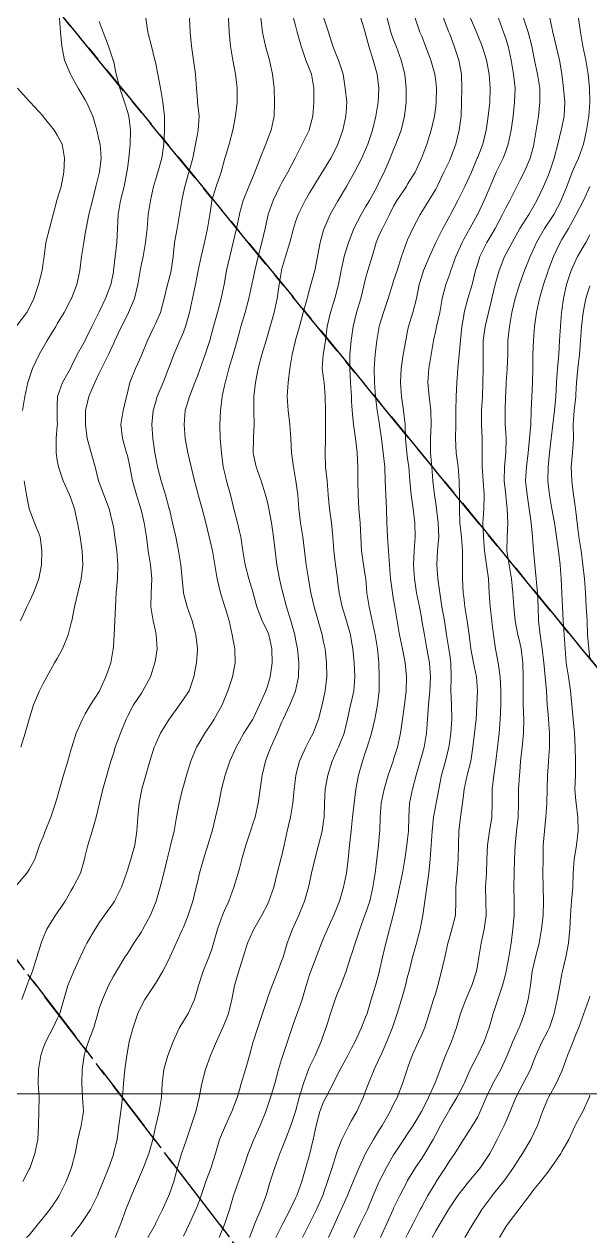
# Model space of a CAD drawing. Header units: centimetres. Extents: x 0 to 642158, y -847 to 649707.
# Drawn here: x 617210.57 to 617230.75, y 620282.32 to 620325.53 of the extents above; entities that cross this region are included whole.
import ezdxf

# ---------------------------------------------------------------- set-up
doc = ezdxf.new("R2010")
doc.units = ezdxf.units.CM
doc.header["$MEASUREMENT"] = 0
doc.linetypes.add('CENTERX2', pattern=[4, 2.5, -0.5, 0.5, -0.5])
doc.layers.add('MEV_grille', color=254, linetype='Continuous', lineweight=9)
doc.layers.add('WAL_topographie 0.5', color=253, linetype='Continuous', lineweight=20)
doc.layers.add('SPW_parcellaire cadastral', color=7, linetype='CENTERX2', lineweight=25, true_color=0xff0542)

# ---------------------------------------------------------------- blocks, each defined once
blk = doc.blocks.new('*U114')
at = {"layer": 'MEV_grille', "transparency": 33554687}
blk.add_lwpolyline([(-1338.461, 0), (1338.461, 0)], dxfattribs=at)
blk = doc.blocks.new('*U115')
at = {"layer": 'MEV_grille', "color": 0, "linetype": 'ByBlock', "lineweight": -2, "transparency": 16777216}
blk.add_blockref('*U114', (0, -2100), dxfattribs=at)

msp = doc.modelspace()

# ---------------------------------------------------------------- linework, layer by layer
at = {"layer": 'SPW_parcellaire cadastral'}
for points in [[(617146.257, 620375.609), (617171.917, 620342.183), (617234.747, 620260.301), (617106.707, 620158.882), (617115.103, 620149.589), (617064.759, 620106.478), (617053.863, 620117.239), (616968.009, 620182.814), (616937.386, 620218.037), (616956.282, 620268.99), (616938.408, 620293.768), (616934.252, 620317.224), (616964.517, 620340.941), (617015.701, 620270.757), (617035.118, 620286.317), (617053.068, 620300.715), (617070.714, 620314.879), (617111.129, 620347.351), (617146.257, 620375.609)], [(617203.974, 620367.182), (617271.662, 620287.186), (617257.267, 620270.606), (617188.127, 620354.816), (617203.974, 620367.182)], [(617171.917, 620342.183), (617188.127, 620354.816), (617257.267, 620270.606), (617248.531, 620260.549), (617234.747, 620260.301), (617171.917, 620342.183)]]:
    msp.add_lwpolyline(points, dxfattribs=at)
at = {"layer": 'WAL_topographie 0.5'}
for points in [[(617214.915, 620325.75), (617214.977, 620325.25), (617215.114, 620324.75), (617215.235, 620324.25), (617215.25, 620324.18), (617215.333, 620323.75), (617215.433, 620323.25), (617215.518, 620322.75), (617215.571, 620322.25), (617215.575, 620321.75), (617215.551, 620321.25), (617215.48, 620320.75), (617215.335, 620320.25), (617215.25, 620319.982), (617215.185, 620319.75), (617215.071, 620319.25), (617214.994, 620318.75), (617214.954, 620318.25), (617214.902, 620317.75), (617214.81, 620317.25), (617214.75, 620316.985), (617214.704, 620316.75), (617214.626, 620316.25), (617214.51, 620315.75), (617214.296, 620315.25), (617214.25, 620315.162), (617214.043, 620314.75), (617213.804, 620314.25), (617213.75, 620314.136), (617213.577, 620313.75), (617213.328, 620313.25), (617213.25, 620313.087), (617213.094, 620312.75), (617212.877, 620312.25), (617212.757, 620311.75), (617212.756, 620311.25), (617212.822, 620310.75), (617212.956, 620310.25), (617213.099, 620309.75), (617213.226, 620309.25), (617213.25, 620309.183), (617213.412, 620308.75), (617213.605, 620308.25), (617213.726, 620307.75), (617213.75, 620307.613), (617213.807, 620307.25), (617213.871, 620306.75), (617213.911, 620306.25), (617213.893, 620305.75), (617213.85, 620305.25), (617213.827, 620304.75), (617213.801, 620304.25), (617213.775, 620303.75), (617213.75, 620303.333), (617213.744, 620303.25), (617213.657, 620302.75), (617213.481, 620302.25), (617213.261, 620301.75), (617213.25, 620301.728), (617212.94, 620301.25), (617212.75, 620300.938), (617212.647, 620300.75), (617212.423, 620300.25), (617212.273, 620299.75), (617212.25, 620299.669), (617212.127, 620299.25), (617211.97, 620298.75), (617211.832, 620298.25), (617211.75, 620297.95), (617211.689, 620297.75), (617211.519, 620297.25), (617211.324, 620296.75), (617211.25, 620296.544), (617211.114, 620296.25), (617210.949, 620295.75), (617210.75, 620295.387), (617210.66, 620295.25), (617210.25, 620294.759)], [(617216.471, 620325.75), (617216.492, 620325.25), (617216.533, 620324.75), (617216.612, 620324.25), (617216.678, 620323.75), (617216.711, 620323.25), (617216.75, 620322.808), (617216.756, 620322.75), (617216.809, 620322.25), (617216.777, 620321.75), (617216.75, 620321.613), (617216.685, 620321.25), (617216.583, 620320.75), (617216.442, 620320.25), (617216.296, 620319.75), (617216.25, 620319.526), (617216.19, 620319.25), (617216.113, 620318.75), (617216.023, 620318.25), (617215.937, 620317.75), (617215.889, 620317.25), (617215.815, 620316.75), (617215.75, 620316.495), (617215.678, 620316.25), (617215.563, 620315.75), (617215.429, 620315.25), (617215.25, 620314.848), (617215.203, 620314.75), (617214.97, 620314.25), (617214.766, 620313.75), (617214.75, 620313.712), (617214.537, 620313.25), (617214.335, 620312.75), (617214.25, 620312.385), (617214.214, 620312.25), (617214.095, 620311.75), (617214.019, 620311.25), (617214.078, 620310.75), (617214.224, 620310.25), (617214.25, 620310.145), (617214.337, 620309.75), (617214.436, 620309.25), (617214.582, 620308.75), (617214.728, 620308.25), (617214.75, 620308.163), (617214.849, 620307.75), (617214.935, 620307.25), (617214.995, 620306.75), (617215.075, 620306.25), (617215.127, 620305.75), (617215.102, 620305.25), (617215.092, 620304.75), (617215.173, 620304.25), (617215.25, 620303.895), (617215.279, 620303.75), (617215.312, 620303.25), (617215.25, 620302.86), (617215.233, 620302.75), (617215.07, 620302.25), (617214.807, 620301.75), (617214.75, 620301.668), (617214.474, 620301.25), (617214.25, 620300.836), (617214.208, 620300.75), (617214.009, 620300.25), (617213.82, 620299.75), (617213.75, 620299.514), (617213.661, 620299.25), (617213.514, 620298.75), (617213.378, 620298.25), (617213.261, 620297.75), (617213.25, 620297.695), (617213.141, 620297.25), (617212.995, 620296.75), (617212.84, 620296.25), (617212.75, 620295.873), (617212.723, 620295.75), (617212.573, 620295.25), (617212.313, 620294.75), (617212.25, 620294.638), (617212.034, 620294.25), (617211.75, 620293.837), (617211.687, 620293.75), (617211.377, 620293.25), (617211.25, 620292.948), (617211.176, 620292.75), (617211.021, 620292.25), (617210.861, 620291.75), (617210.75, 620291.46), (617210.67, 620291.25), (617210.49, 620290.75)], [(617211.831, 620325.75), (617211.863, 620325.25), (617211.907, 620324.75), (617212.005, 620324.25), (617212.223, 620323.75), (617212.25, 620323.708), (617212.497, 620323.25), (617212.75, 620322.838), (617212.798, 620322.75), (617213.017, 620322.25), (617213.162, 620321.75), (617213.25, 620321.378), (617213.275, 620321.25), (617213.319, 620320.75), (617213.257, 620320.25), (617213.25, 620320.219), (617213.13, 620319.75), (617213.008, 620319.25), (617212.881, 620318.75), (617212.778, 620318.25), (617212.75, 620318.064), (617212.698, 620317.75), (617212.614, 620317.25), (617212.55, 620316.75), (617212.449, 620316.25), (617212.256, 620315.75), (617212.25, 620315.737), (617211.996, 620315.25), (617211.75, 620314.843), (617211.696, 620314.75), (617211.393, 620314.25), (617211.25, 620313.997), (617211.101, 620313.75), (617210.872, 620313.25), (617210.75, 620312.891), (617210.704, 620312.75), (617210.59, 620312.25), (617210.51, 620311.75)], [(617217.864, 620325.75), (617217.885, 620325.25), (617217.93, 620324.75), (617218.016, 620324.25), (617218.111, 620323.75), (617218.167, 620323.25), (617218.166, 620322.75), (617218.11, 620322.25), (617218.016, 620321.75), (617217.882, 620321.25), (617217.75, 620320.812), (617217.733, 620320.75), (617217.592, 620320.25), (617217.418, 620319.75), (617217.269, 620319.25), (617217.25, 620319.14), (617217.187, 620318.75), (617217.109, 620318.25), (617216.997, 620317.75), (617216.879, 620317.25), (617216.775, 620316.75), (617216.75, 620316.627), (617216.677, 620316.25), (617216.576, 620315.75), (617216.467, 620315.25), (617216.322, 620314.75), (617216.25, 620314.553), (617216.12, 620314.25), (617215.905, 620313.75), (617215.75, 620313.341), (617215.717, 620313.25), (617215.523, 620312.75), (617215.316, 620312.25), (617215.25, 620312.031), (617215.173, 620311.75), (617215.123, 620311.25), (617215.154, 620310.75), (617215.225, 620310.25), (617215.25, 620310.125), (617215.328, 620309.75), (617215.46, 620309.25), (617215.606, 620308.75), (617215.746, 620308.25), (617215.75, 620308.232), (617215.866, 620307.75), (617215.98, 620307.25), (617216.079, 620306.75), (617216.153, 620306.25), (617216.204, 620305.75), (617216.249, 620305.25), (617216.25, 620305.243), (617216.381, 620304.75), (617216.564, 620304.25), (617216.697, 620303.75), (617216.75, 620303.267), (617216.752, 620303.25), (617216.75, 620303.224), (617216.719, 620302.75), (617216.625, 620302.25), (617216.45, 620301.75), (617216.25, 620301.463), (617216.113, 620301.25), (617215.75, 620300.756), (617215.746, 620300.75), (617215.434, 620300.25), (617215.25, 620299.843), (617215.211, 620299.75), (617215.049, 620299.25), (617214.908, 620298.75), (617214.764, 620298.25), (617214.75, 620298.18), (617214.668, 620297.75), (617214.624, 620297.25), (617214.592, 620296.75), (617214.516, 620296.25), (617214.372, 620295.75), (617214.25, 620295.353), (617214.217, 620295.25), (617214.046, 620294.75), (617213.788, 620294.25), (617213.75, 620294.194), (617213.44, 620293.75), (617213.25, 620293.48), (617213.1, 620293.25), (617212.801, 620292.75), (617212.75, 620292.638), (617212.571, 620292.25), (617212.345, 620291.75), (617212.25, 620291.535), (617212.129, 620291.25), (617211.981, 620290.75), (617211.839, 620290.25), (617211.75, 620290.058), (617211.604, 620289.75), (617211.344, 620289.25), (617211.25, 620289.01), (617211.163, 620288.75), (617211.076, 620288.25), (617211.069, 620287.75), (617211.099, 620287.25), (617211.097, 620286.75), (617211.085, 620286.25), (617211.054, 620285.75), (617210.947, 620285.25), (617210.78, 620284.75), (617210.75, 620284.69), (617210.526, 620284.25)], [(617219.009, 620325.75), (617219.074, 620325.25), (617219.184, 620324.75), (617219.25, 620324.503), (617219.32, 620324.25), (617219.428, 620323.75), (617219.484, 620323.25), (617219.499, 620322.75), (617219.485, 620322.25), (617219.375, 620321.75), (617219.25, 620321.423), (617219.189, 620321.25), (617218.994, 620320.75), (617218.795, 620320.25), (617218.75, 620320.142), (617218.588, 620319.75), (617218.387, 620319.25), (617218.25, 620318.765), (617218.246, 620318.75), (617218.145, 620318.25), (617218.028, 620317.75), (617217.902, 620317.25), (617217.792, 620316.75), (617217.75, 620316.517), (617217.702, 620316.25), (617217.602, 620315.75), (617217.467, 620315.25), (617217.322, 620314.75), (617217.25, 620314.476), (617217.191, 620314.25), (617217.031, 620313.75), (617216.848, 620313.25), (617216.75, 620312.98), (617216.663, 620312.75), (617216.466, 620312.25), (617216.315, 620311.75), (617216.282, 620311.25), (617216.318, 620310.75), (617216.409, 620310.25), (617216.529, 620309.75), (617216.642, 620309.25), (617216.75, 620308.85), (617216.775, 620308.75), (617216.915, 620308.25), (617217.045, 620307.75), (617217.17, 620307.25), (617217.25, 620306.908), (617217.284, 620306.75), (617217.376, 620306.25), (617217.459, 620305.75), (617217.57, 620305.25), (617217.73, 620304.75), (617217.75, 620304.691), (617217.879, 620304.25), (617217.995, 620303.75), (617218.084, 620303.25), (617218.1, 620302.75), (617217.999, 620302.25), (617217.834, 620301.75), (617217.75, 620301.556), (617217.63, 620301.25), (617217.345, 620300.75), (617217.25, 620300.589), (617217.019, 620300.25), (617216.75, 620299.795), (617216.722, 620299.75), (617216.512, 620299.25), (617216.359, 620298.75), (617216.25, 620298.349), (617216.222, 620298.25), (617216.097, 620297.75), (617216.008, 620297.25), (617215.916, 620296.75), (617215.792, 620296.25), (617215.75, 620296.083), (617215.666, 620295.75), (617215.548, 620295.25), (617215.425, 620294.75), (617215.273, 620294.25), (617215.25, 620294.189), (617215.078, 620293.75), (617214.807, 620293.25), (617214.75, 620293.153), (617214.478, 620292.75), (617214.25, 620292.386), (617214.161, 620292.25), (617213.858, 620291.75), (617213.75, 620291.574), (617213.581, 620291.25), (617213.358, 620290.75), (617213.25, 620290.422), (617213.201, 620290.25), (617213.051, 620289.75), (617212.861, 620289.25), (617212.75, 620288.886), (617212.706, 620288.75), (617212.639, 620288.25), (617212.621, 620287.75), (617212.655, 620287.25), (617212.689, 620286.75), (617212.606, 620286.25), (617212.488, 620285.75), (617212.388, 620285.25), (617212.262, 620284.75), (617212.25, 620284.715), (617212.07, 620284.25), (617211.822, 620283.75), (617211.75, 620283.637), (617211.48, 620283.25), (617211.25, 620282.954), (617211.077, 620282.75), (617210.75, 620282.344), (617210.658, 620282.25)], [(617220.175, 620325.75), (617220.25, 620325.483), (617220.314, 620325.25), (617220.452, 620324.75), (617220.623, 620324.25), (617220.75, 620323.932), (617220.818, 620323.75), (617220.898, 620323.25), (617220.908, 620322.75), (617220.87, 620322.25), (617220.75, 620321.818), (617220.731, 620321.75), (617220.491, 620321.25), (617220.25, 620320.778), (617220.236, 620320.75), (617219.974, 620320.25), (617219.75, 620319.859), (617219.694, 620319.75), (617219.456, 620319.25), (617219.276, 620318.75), (617219.25, 620318.639), (617219.162, 620318.25), (617219.051, 620317.75), (617218.916, 620317.25), (617218.796, 620316.75), (617218.75, 620316.512), (617218.696, 620316.25), (617218.589, 620315.75), (617218.448, 620315.25), (617218.302, 620314.75), (617218.25, 620314.556), (617218.169, 620314.25), (617218.021, 620313.75), (617217.875, 620313.25), (617217.75, 620312.781), (617217.741, 620312.75), (617217.63, 620312.25), (617217.57, 620311.75), (617217.546, 620311.25), (617217.564, 620310.75), (617217.609, 620310.25), (617217.672, 620309.75), (617217.75, 620309.413), (617217.79, 620309.25), (617217.934, 620308.75), (617218.049, 620308.25), (617218.178, 620307.75), (617218.25, 620307.444), (617218.298, 620307.25), (617218.374, 620306.75), (617218.453, 620306.25), (617218.581, 620305.75), (617218.736, 620305.25), (617218.75, 620305.195), (617218.868, 620304.75), (617219.065, 620304.25), (617219.25, 620303.883), (617219.3, 620303.75), (617219.407, 620303.25), (617219.412, 620302.75), (617219.342, 620302.25), (617219.25, 620301.923), (617219.193, 620301.75), (617218.969, 620301.25), (617218.75, 620300.787), (617218.729, 620300.75), (617218.411, 620300.25), (617218.25, 620299.963), (617218.13, 620299.75), (617217.906, 620299.25), (617217.75, 620298.785), (617217.738, 620298.75), (617217.611, 620298.25), (617217.508, 620297.75), (617217.399, 620297.25), (617217.271, 620296.75), (617217.25, 620296.679), (617217.121, 620296.25), (617216.964, 620295.75), (617216.823, 620295.25), (617216.75, 620294.935), (617216.708, 620294.75), (617216.586, 620294.25), (617216.42, 620293.75), (617216.25, 620293.319), (617216.221, 620293.25), (617215.989, 620292.75), (617215.762, 620292.25), (617215.75, 620292.224), (617215.52, 620291.75), (617215.25, 620291.31), (617215.208, 620291.25), (617214.874, 620290.75), (617214.75, 620290.516), (617214.627, 620290.25), (617214.453, 620289.75), (617214.318, 620289.25), (617214.25, 620288.878), (617214.227, 620288.75), (617214.16, 620288.25), (617214.118, 620287.75), (617214.082, 620287.25), (617214.017, 620286.75), (617213.952, 620286.25), (617213.881, 620285.75), (617213.761, 620285.25), (617213.75, 620285.218), (617213.586, 620284.75), (617213.389, 620284.25), (617213.25, 620283.91), (617213.185, 620283.75), (617212.93, 620283.25), (617212.75, 620282.963), (617212.599, 620282.75), (617212.25, 620282.287)], [(617221.261, 620325.75), (617221.423, 620325.25), (617221.581, 620324.75), (617221.75, 620324.334), (617221.786, 620324.25), (617221.947, 620323.75), (617222.026, 620323.25), (617222.075, 620322.75), (617222.048, 620322.25), (617221.933, 620321.75), (617221.764, 620321.25), (617221.75, 620321.22), (617221.505, 620320.75), (617221.25, 620320.327), (617221.204, 620320.25), (617220.893, 620319.75), (617220.75, 620319.516), (617220.591, 620319.25), (617220.341, 620318.75), (617220.25, 620318.488), (617220.172, 620318.25), (617220.043, 620317.75), (617219.897, 620317.25), (617219.75, 620316.769), (617219.745, 620316.75), (617219.662, 620316.25), (617219.59, 620315.75), (617219.483, 620315.25), (617219.343, 620314.75), (617219.25, 620314.413), (617219.204, 620314.25), (617219.053, 620313.75), (617218.915, 620313.25), (617218.825, 620312.75), (617218.768, 620312.25), (617218.757, 620311.75), (617218.77, 620311.25), (617218.75, 620310.817), (617218.747, 620310.75), (617218.736, 620310.25), (617218.75, 620310.174), (617218.84, 620309.75), (617219.027, 620309.25), (617219.184, 620308.75), (617219.25, 620308.487), (617219.301, 620308.25), (617219.392, 620307.75), (617219.461, 620307.25), (617219.519, 620306.75), (617219.584, 620306.25), (617219.676, 620305.75), (617219.75, 620305.431), (617219.791, 620305.25), (617219.93, 620304.75), (617220.087, 620304.25), (617220.223, 620303.75), (617220.25, 620303.601), (617220.319, 620303.25), (617220.363, 620302.75), (617220.35, 620302.25), (617220.253, 620301.75), (617220.25, 620301.743), (617220.051, 620301.25), (617219.81, 620300.75), (617219.75, 620300.62), (617219.595, 620300.25), (617219.365, 620299.75), (617219.25, 620299.449), (617219.174, 620299.25), (617219.056, 620298.75), (617218.986, 620298.25), (617218.916, 620297.75), (617218.804, 620297.25), (617218.75, 620297.078), (617218.643, 620296.75), (617218.476, 620296.25), (617218.338, 620295.75), (617218.25, 620295.421), (617218.201, 620295.25), (617218.046, 620294.75), (617217.865, 620294.25), (617217.75, 620294.006), (617217.647, 620293.75), (617217.466, 620293.25), (617217.325, 620292.75), (617217.25, 620292.5), (617217.161, 620292.25), (617216.956, 620291.75), (617216.788, 620291.25), (617216.75, 620291.109), (617216.641, 620290.75), (617216.418, 620290.25), (617216.25, 620289.977), (617216.113, 620289.75), (617215.884, 620289.25), (617215.75, 620288.901), (617215.696, 620288.75), (617215.553, 620288.25), (617215.489, 620287.75), (617215.465, 620287.25), (617215.389, 620286.75), (617215.262, 620286.25), (617215.25, 620286.2), (617215.156, 620285.75), (617215.02, 620285.25), (617214.823, 620284.75), (617214.75, 620284.584), (617214.609, 620284.25), (617214.397, 620283.75), (617214.25, 620283.394), (617214.194, 620283.25), (617214.014, 620282.75), (617213.81, 620282.25)], [(617222.574, 620325.75), (617222.733, 620325.25), (617222.75, 620325.19), (617222.865, 620324.75), (617223.024, 620324.25), (617223.159, 620323.75), (617223.223, 620323.25), (617223.2, 620322.75), (617223.116, 620322.25), (617222.992, 620321.75), (617222.824, 620321.25), (617222.75, 620321.067), (617222.613, 620320.75), (617222.352, 620320.25), (617222.25, 620320.064), (617222.063, 620319.75), (617221.772, 620319.25), (617221.75, 620319.21), (617221.489, 620318.75), (617221.267, 620318.25), (617221.25, 620318.192), (617221.131, 620317.75), (617221.038, 620317.25), (617220.936, 620316.75), (617220.801, 620316.25), (617220.75, 620316.071), (617220.662, 620315.75), (617220.528, 620315.25), (617220.387, 620314.75), (617220.25, 620314.268), (617220.245, 620314.25), (617220.132, 620313.75), (617220.051, 620313.25), (617219.992, 620312.75), (617219.957, 620312.25), (617219.982, 620311.75), (617220.045, 620311.25), (617220.086, 620310.75), (617220.111, 620310.25), (617220.172, 620309.75), (617220.25, 620309.311), (617220.26, 620309.25), (617220.327, 620308.75), (617220.367, 620308.25), (617220.423, 620307.75), (617220.514, 620307.25), (617220.575, 620306.75), (617220.626, 620306.25), (617220.711, 620305.75), (617220.75, 620305.526), (617220.796, 620305.25), (617220.91, 620304.75), (617221.058, 620304.25), (617221.196, 620303.75), (617221.25, 620303.494), (617221.303, 620303.25), (617221.36, 620302.75), (617221.365, 620302.25), (617221.312, 620301.75), (617221.25, 620301.464), (617221.202, 620301.25), (617221.069, 620300.75), (617220.882, 620300.25), (617220.75, 620300.006), (617220.612, 620299.75), (617220.391, 620299.25), (617220.266, 620298.75), (617220.25, 620298.628), (617220.201, 620298.25), (617220.149, 620297.75), (617220.067, 620297.25), (617219.946, 620296.75), (617219.84, 620296.25), (617219.75, 620295.837), (617219.729, 620295.75), (617219.599, 620295.25), (617219.474, 620294.75), (617219.303, 620294.25), (617219.25, 620294.135), (617219.046, 620293.75), (617218.757, 620293.25), (617218.75, 620293.234), (617218.538, 620292.75), (617218.383, 620292.25), (617218.25, 620291.844), (617218.222, 620291.75), (617218.075, 620291.25), (617217.976, 620290.75), (617217.858, 620290.25), (617217.75, 620289.969), (617217.66, 620289.75), (617217.433, 620289.25), (617217.25, 620288.829), (617217.212, 620288.75), (617217.036, 620288.25), (617216.912, 620287.75), (617216.811, 620287.25), (617216.75, 620287.003), (617216.691, 620286.75), (617216.531, 620286.25), (617216.355, 620285.75), (617216.25, 620285.44), (617216.186, 620285.25), (617216.044, 620284.75), (617215.903, 620284.25), (617215.75, 620283.811), (617215.726, 620283.75), (617215.505, 620283.25), (617215.259, 620282.75), (617215.25, 620282.733), (617214.98, 620282.25)], [(617223.514, 620325.75), (617223.654, 620325.25), (617223.75, 620324.978), (617223.837, 620324.75), (617224.023, 620324.25), (617224.145, 620323.75), (617224.197, 620323.25), (617224.195, 620322.75), (617224.137, 620322.25), (617224.02, 620321.75), (617223.831, 620321.25), (617223.75, 620321.064), (617223.625, 620320.75), (617223.415, 620320.25), (617223.25, 620319.931), (617223.157, 620319.75), (617222.883, 620319.25), (617222.75, 620319.016), (617222.594, 620318.75), (617222.335, 620318.25), (617222.25, 620318.024), (617222.142, 620317.75), (617221.988, 620317.25), (617221.875, 620316.75), (617221.783, 620316.25), (617221.75, 620316.115), (617221.655, 620315.75), (617221.499, 620315.25), (617221.382, 620314.75), (617221.316, 620314.25), (617221.25, 620313.806), (617221.24, 620313.75), (617221.205, 620313.25), (617221.25, 620312.89), (617221.266, 620312.75), (617221.312, 620312.25), (617221.315, 620311.75), (617221.313, 620311.25), (617221.314, 620310.75), (617221.304, 620310.25), (617221.322, 620309.75), (617221.376, 620309.25), (617221.419, 620308.75), (617221.464, 620308.25), (617221.533, 620307.75), (617221.584, 620307.25), (617221.616, 620306.75), (617221.672, 620306.25), (617221.742, 620305.75), (617221.75, 620305.691), (617221.806, 620305.25), (617221.911, 620304.75), (617222.071, 620304.25), (617222.21, 620303.75), (617222.25, 620303.511), (617222.29, 620303.25), (617222.336, 620302.75), (617222.363, 620302.25), (617222.33, 620301.75), (617222.25, 620301.389), (617222.216, 620301.25), (617222.101, 620300.75), (617221.979, 620300.25), (617221.779, 620299.75), (617221.75, 620299.678), (617221.553, 620299.25), (617221.402, 620298.75), (617221.311, 620298.25), (617221.282, 620297.75), (617221.27, 620297.25), (617221.25, 620297.107), (617221.197, 620296.75), (617221.073, 620296.25), (617220.941, 620295.75), (617220.816, 620295.25), (617220.75, 620294.912), (617220.717, 620294.75), (617220.574, 620294.25), (617220.364, 620293.75), (617220.25, 620293.495), (617220.137, 620293.25), (617219.956, 620292.75), (617219.804, 620292.25), (617219.75, 620292.108), (617219.614, 620291.75), (617219.412, 620291.25), (617219.25, 620290.792), (617219.236, 620290.75), (617219.072, 620290.25), (617218.899, 620289.75), (617218.75, 620289.271), (617218.743, 620289.25), (617218.612, 620288.75), (617218.466, 620288.25), (617218.316, 620287.75), (617218.25, 620287.525), (617218.167, 620287.25), (617217.974, 620286.75), (617217.75, 620286.25), (617217.75, 620286.25), (617217.542, 620285.75), (617217.391, 620285.25), (617217.25, 620284.795), (617217.236, 620284.75), (617217.048, 620284.25), (617216.881, 620283.75), (617216.75, 620283.388), (617216.698, 620283.25), (617216.467, 620282.75), (617216.25, 620282.305)], [(617224.514, 620325.75), (617224.69, 620325.25), (617224.75, 620325.108), (617224.891, 620324.75), (617225.076, 620324.25), (617225.216, 620323.75), (617225.25, 620323.485), (617225.275, 620323.25), (617225.269, 620322.75), (617225.25, 620322.593), (617225.202, 620322.25), (617225.089, 620321.75), (617224.936, 620321.25), (617224.75, 620320.773), (617224.74, 620320.75), (617224.518, 620320.25), (617224.25, 620319.822), (617224.206, 620319.75), (617223.864, 620319.25), (617223.75, 620319.037), (617223.604, 620318.75), (617223.349, 620318.25), (617223.25, 620318.039), (617223.128, 620317.75), (617222.985, 620317.25), (617222.831, 620316.75), (617222.75, 620316.463), (617222.696, 620316.25), (617222.574, 620315.75), (617222.426, 620315.25), (617222.308, 620314.75), (617222.25, 620314.339), (617222.238, 620314.25), (617222.191, 620313.75), (617222.183, 620313.25), (617222.212, 620312.75), (617222.241, 620312.25), (617222.25, 620312.083), (617222.27, 620311.75), (617222.317, 620311.25), (617222.388, 620310.75), (617222.45, 620310.25), (617222.469, 620309.75), (617222.473, 620309.25), (617222.486, 620308.75), (617222.512, 620308.25), (617222.555, 620307.75), (617222.584, 620307.25), (617222.606, 620306.75), (617222.68, 620306.25), (617222.75, 620305.798), (617222.757, 620305.75), (617222.798, 620305.25), (617222.876, 620304.75), (617222.989, 620304.25), (617223.091, 620303.75), (617223.171, 620303.25), (617223.217, 620302.75), (617223.237, 620302.25), (617223.233, 620301.75), (617223.175, 620301.25), (617223.078, 620300.75), (617222.962, 620300.25), (617222.807, 620299.75), (617222.75, 620299.583), (617222.637, 620299.25), (617222.495, 620298.75), (617222.405, 620298.25), (617222.34, 620297.75), (617222.285, 620297.25), (617222.25, 620296.89), (617222.236, 620296.75), (617222.179, 620296.25), (617222.128, 620295.75), (617222.066, 620295.25), (617221.963, 620294.75), (617221.819, 620294.25), (617221.75, 620294.072), (617221.619, 620293.75), (617221.393, 620293.25), (617221.25, 620292.937), (617221.171, 620292.75), (617220.989, 620292.25), (617220.794, 620291.75), (617220.75, 620291.622), (617220.625, 620291.25), (617220.482, 620290.75), (617220.306, 620290.25), (617220.25, 620290.091), (617220.13, 620289.75), (617219.966, 620289.25), (617219.793, 620288.75), (617219.75, 620288.608), (617219.647, 620288.25), (617219.516, 620287.75), (617219.361, 620287.25), (617219.25, 620286.929), (617219.185, 620286.75), (617218.985, 620286.25), (617218.76, 620285.75), (617218.75, 620285.726), (617218.556, 620285.25), (617218.393, 620284.75), (617218.25, 620284.348), (617218.212, 620284.25), (617218.042, 620283.75), (617217.898, 620283.25), (617217.75, 620282.822), (617217.724, 620282.75), (617217.53, 620282.25)], [(617225.53, 620325.75), (617225.723, 620325.25), (617225.75, 620325.176), (617225.909, 620324.75), (617226.08, 620324.25), (617226.172, 620323.75), (617226.179, 620323.25), (617226.173, 620322.75), (617226.154, 620322.25), (617226.09, 620321.75), (617225.973, 620321.25), (617225.78, 620320.75), (617225.75, 620320.688), (617225.54, 620320.25), (617225.303, 620319.75), (617225.25, 620319.648), (617225.008, 620319.25), (617224.75, 620318.84), (617224.691, 620318.75), (617224.431, 620318.25), (617224.25, 620317.841), (617224.21, 620317.75), (617224.029, 620317.25), (617223.87, 620316.75), (617223.75, 620316.378), (617223.705, 620316.25), (617223.551, 620315.75), (617223.39, 620315.25), (617223.25, 620314.794), (617223.237, 620314.75), (617223.156, 620314.25), (617223.096, 620313.75), (617223.05, 620313.25), (617223.061, 620312.75), (617223.101, 620312.25), (617223.167, 620311.75), (617223.245, 620311.25), (617223.25, 620311.217), (617223.311, 620310.75), (617223.378, 620310.25), (617223.43, 620309.75), (617223.453, 620309.25), (617223.472, 620308.75), (617223.494, 620308.25), (617223.508, 620307.75), (617223.532, 620307.25), (617223.568, 620306.75), (617223.604, 620306.25), (617223.642, 620305.75), (617223.708, 620305.25), (617223.75, 620305.006), (617223.794, 620304.75), (617223.871, 620304.25), (617223.959, 620303.75), (617224.069, 620303.25), (617224.161, 620302.75), (617224.207, 620302.25), (617224.197, 620301.75), (617224.133, 620301.25), (617224.061, 620300.75), (617223.993, 620300.25), (617223.887, 620299.75), (617223.75, 620299.318), (617223.727, 620299.25), (617223.551, 620298.75), (617223.407, 620298.25), (617223.309, 620297.75), (617223.267, 620297.25), (617223.256, 620296.75), (617223.25, 620296.693), (617223.207, 620296.25), (617223.147, 620295.75), (617223.092, 620295.25), (617223.013, 620294.75), (617222.901, 620294.25), (617222.75, 620293.818), (617222.724, 620293.75), (617222.545, 620293.25), (617222.381, 620292.75), (617222.25, 620292.344), (617222.216, 620292.25), (617222.052, 620291.75), (617221.862, 620291.25), (617221.75, 620290.969), (617221.668, 620290.75), (617221.503, 620290.25), (617221.345, 620289.75), (617221.25, 620289.492), (617221.166, 620289.25), (617220.945, 620288.75), (617220.75, 620288.341), (617220.708, 620288.25), (617220.529, 620287.75), (617220.385, 620287.25), (617220.25, 620286.75), (617220.25, 620286.75), (617220.085, 620286.25), (617219.89, 620285.75), (617219.75, 620285.392), (617219.688, 620285.25), (617219.509, 620284.75), (617219.344, 620284.25), (617219.25, 620283.915), (617219.206, 620283.75), (617219.017, 620283.25), (617218.799, 620282.75), (617218.75, 620282.619), (617218.609, 620282.25)], [(617226.495, 620325.75), (617226.7, 620325.25), (617226.75, 620325.13), (617226.903, 620324.75), (617227.066, 620324.25), (617227.158, 620323.75), (617227.196, 620323.25), (617227.183, 620322.75), (617227.127, 620322.25), (617227.055, 620321.75), (617226.928, 620321.25), (617226.75, 620320.788), (617226.735, 620320.75), (617226.524, 620320.25), (617226.291, 620319.75), (617226.25, 620319.667), (617226.035, 620319.25), (617225.781, 620318.75), (617225.75, 620318.693), (617225.499, 620318.25), (617225.252, 620317.75), (617225.25, 620317.744), (617225.033, 620317.25), (617224.816, 620316.75), (617224.75, 620316.545), (617224.66, 620316.25), (617224.571, 620315.75), (617224.434, 620315.25), (617224.279, 620314.75), (617224.25, 620314.597), (617224.184, 620314.25), (617224.095, 620313.75), (617224.013, 620313.25), (617223.993, 620312.75), (617224.035, 620312.25), (617224.105, 620311.75), (617224.155, 620311.25), (617224.177, 620310.75), (617224.22, 620310.25), (617224.25, 620310.037), (617224.288, 620309.75), (617224.333, 620309.25), (617224.38, 620308.75), (617224.444, 620308.25), (617224.505, 620307.75), (617224.522, 620307.25), (617224.479, 620306.75), (617224.459, 620306.25), (617224.49, 620305.75), (617224.567, 620305.25), (617224.669, 620304.75), (617224.75, 620304.305), (617224.759, 620304.25), (617224.845, 620303.75), (617224.938, 620303.25), (617225.025, 620302.75), (617225.067, 620302.25), (617225.044, 620301.75), (617224.991, 620301.25), (617224.953, 620300.75), (617224.918, 620300.25), (617224.833, 620299.75), (617224.75, 620299.45), (617224.693, 620299.25), (617224.549, 620298.75), (617224.417, 620298.25), (617224.315, 620297.75), (617224.291, 620297.25), (617224.281, 620296.75), (617224.25, 620296.462), (617224.224, 620296.25), (617224.15, 620295.75), (617224.06, 620295.25), (617223.954, 620294.75), (617223.855, 620294.25), (617223.75, 620293.799), (617223.738, 620293.75), (617223.599, 620293.25), (617223.469, 620292.75), (617223.353, 620292.25), (617223.25, 620291.774), (617223.245, 620291.75), (617223.106, 620291.25), (617222.948, 620290.75), (617222.801, 620290.25), (617222.75, 620290.114), (617222.604, 620289.75), (617222.372, 620289.25), (617222.25, 620289.006), (617222.114, 620288.75), (617221.842, 620288.25), (617221.75, 620288.067), (617221.598, 620287.75), (617221.333, 620287.25), (617221.25, 620287.091), (617221.115, 620286.75), (617220.986, 620286.25), (617220.882, 620285.75), (617220.761, 620285.25), (617220.75, 620285.209), (617220.622, 620284.75), (617220.474, 620284.25), (617220.291, 620283.75), (617220.25, 620283.66), (617220.061, 620283.25), (617219.798, 620282.75), (617219.75, 620282.661), (617219.544, 620282.25)], [(617227.488, 620325.75), (617227.674, 620325.25), (617227.75, 620325.023), (617227.833, 620324.75), (617227.943, 620324.25), (617228.031, 620323.75), (617228.08, 620323.25), (617228.063, 620322.75), (617228.014, 620322.25), (617227.942, 620321.75), (617227.837, 620321.25), (617227.75, 620321.008), (617227.654, 620320.75), (617227.412, 620320.25), (617227.25, 620319.886), (617227.195, 620319.75), (617226.98, 620319.25), (617226.75, 620318.762), (617226.744, 620318.75), (617226.463, 620318.25), (617226.25, 620317.864), (617226.19, 620317.75), (617225.973, 620317.25), (617225.794, 620316.75), (617225.75, 620316.625), (617225.611, 620316.25), (617225.483, 620315.75), (617225.394, 620315.25), (617225.282, 620314.75), (617225.25, 620314.605), (617225.17, 620314.25), (617225.085, 620313.75), (617225.002, 620313.25), (617224.971, 620312.75), (617225.018, 620312.25), (617225.078, 620311.75), (617225.085, 620311.25), (617225.063, 620310.75), (617225.069, 620310.25), (617225.107, 620309.75), (617225.153, 620309.25), (617225.208, 620308.75), (617225.25, 620308.447), (617225.276, 620308.25), (617225.342, 620307.75), (617225.366, 620307.25), (617225.32, 620306.75), (617225.291, 620306.25), (617225.331, 620305.75), (617225.392, 620305.25), (617225.474, 620304.75), (617225.565, 620304.25), (617225.641, 620303.75), (617225.718, 620303.25), (617225.75, 620303.024), (617225.79, 620302.75), (617225.807, 620302.25), (617225.794, 620301.75), (617225.808, 620301.25), (617225.821, 620300.75), (617225.794, 620300.25), (617225.75, 620299.954), (617225.719, 620299.75), (617225.594, 620299.25), (617225.459, 620298.75), (617225.358, 620298.25), (617225.263, 620297.75), (617225.25, 620297.677), (617225.177, 620297.25), (617225.126, 620296.75), (617225.084, 620296.25), (617225.05, 620295.75), (617225.004, 620295.25), (617224.931, 620294.75), (617224.861, 620294.25), (617224.786, 620293.75), (617224.75, 620293.558), (617224.691, 620293.25), (617224.562, 620292.75), (617224.422, 620292.25), (617224.3, 620291.75), (617224.25, 620291.561), (617224.173, 620291.25), (617224.027, 620290.75), (617223.881, 620290.25), (617223.75, 620289.856), (617223.715, 620289.75), (617223.507, 620289.25), (617223.287, 620288.75), (617223.25, 620288.662), (617223.06, 620288.25), (617222.847, 620287.75), (617222.75, 620287.478), (617222.663, 620287.25), (617222.431, 620286.75), (617222.25, 620286.432), (617222.15, 620286.25), (617221.903, 620285.75), (617221.75, 620285.361), (617221.713, 620285.25), (617221.552, 620284.75), (617221.395, 620284.25), (617221.25, 620283.832), (617221.221, 620283.75), (617220.995, 620283.25), (617220.75, 620282.754), (617220.748, 620282.75), (617220.494, 620282.25)], [(617228.378, 620325.75), (617228.545, 620325.25), (617228.676, 620324.75), (617228.75, 620324.368), (617228.774, 620324.25), (617228.881, 620323.75), (617228.96, 620323.25), (617228.971, 620322.75), (617228.921, 620322.25), (617228.839, 620321.75), (617228.754, 620321.25), (617228.75, 620321.233), (617228.619, 620320.75), (617228.402, 620320.25), (617228.25, 620319.954), (617228.142, 620319.75), (617227.891, 620319.25), (617227.75, 620318.988), (617227.635, 620318.75), (617227.371, 620318.25), (617227.25, 620318.041), (617227.079, 620317.75), (617226.826, 620317.25), (617226.75, 620317.002), (617226.673, 620316.75), (617226.546, 620316.25), (617226.391, 620315.75), (617226.267, 620315.25), (617226.25, 620315.144), (617226.188, 620314.75), (617226.133, 620314.25), (617226.088, 620313.75), (617226.036, 620313.25), (617226.01, 620312.75), (617225.986, 620312.25), (617225.965, 620311.75), (617225.967, 620311.25), (617225.96, 620310.75), (617225.986, 620310.25), (617226.051, 620309.75), (617226.091, 620309.25), (617226.101, 620308.75), (617226.094, 620308.25), (617226.113, 620307.75), (617226.166, 620307.25), (617226.203, 620306.75), (617226.208, 620306.25), (617226.211, 620305.75), (617226.233, 620305.25), (617226.25, 620305.108), (617226.293, 620304.75), (617226.369, 620304.25), (617226.439, 620303.75), (617226.509, 620303.25), (617226.601, 620302.75), (617226.701, 620302.25), (617226.737, 620301.75), (617226.723, 620301.25), (617226.695, 620300.75), (617226.639, 620300.25), (617226.58, 620299.75), (617226.502, 620299.25), (617226.373, 620298.75), (617226.264, 620298.25), (617226.25, 620298.144), (617226.202, 620297.75), (617226.129, 620297.25), (617226.071, 620296.75), (617226.06, 620296.25), (617226.053, 620295.75), (617226.016, 620295.25), (617225.971, 620294.75), (617225.971, 620294.25), (617225.96, 620293.75), (617225.83, 620293.25), (617225.75, 620292.989), (617225.688, 620292.75), (617225.571, 620292.25), (617225.456, 620291.75), (617225.332, 620291.25), (617225.25, 620290.986), (617225.177, 620290.75), (617225.017, 620290.25), (617224.86, 620289.75), (617224.75, 620289.497), (617224.64, 620289.25), (617224.409, 620288.75), (617224.25, 620288.29), (617224.236, 620288.25), (617224.07, 620287.75), (617223.87, 620287.25), (617223.75, 620287.007), (617223.63, 620286.75), (617223.341, 620286.25), (617223.25, 620286.105), (617223.031, 620285.75), (617222.751, 620285.25), (617222.75, 620285.247), (617222.514, 620284.75), (617222.309, 620284.25), (617222.25, 620284.108), (617222.102, 620283.75), (617221.879, 620283.25), (617221.75, 620282.972), (617221.648, 620282.75), (617221.425, 620282.25)], [(617229.319, 620325.75), (617229.426, 620325.25), (617229.545, 620324.75), (617229.661, 620324.25), (617229.75, 620323.763), (617229.752, 620323.75), (617229.814, 620323.25), (617229.855, 620322.75), (617229.834, 620322.25), (617229.75, 620321.852), (617229.728, 620321.75), (617229.609, 620321.25), (617229.473, 620320.75), (617229.306, 620320.25), (617229.25, 620320.104), (617229.098, 620319.75), (617228.863, 620319.25), (617228.75, 620319.052), (617228.57, 620318.75), (617228.252, 620318.25), (617228.25, 620318.246), (617227.973, 620317.75), (617227.75, 620317.326), (617227.709, 620317.25), (617227.509, 620316.75), (617227.376, 620316.25), (617227.252, 620315.75), (617227.25, 620315.741), (617227.131, 620315.25), (617227.011, 620314.75), (617226.946, 620314.25), (617226.94, 620313.75), (617226.941, 620313.25), (617226.933, 620312.75), (617226.915, 620312.25), (617226.888, 620311.75), (617226.89, 620311.25), (617226.907, 620310.75), (617226.907, 620310.25), (617226.91, 620309.75), (617226.944, 620309.25), (617226.977, 620308.75), (617226.962, 620308.25), (617226.937, 620307.75), (617226.953, 620307.25), (617226.99, 620306.75), (617227.064, 620306.25), (617227.133, 620305.75), (617227.155, 620305.25), (617227.192, 620304.75), (617227.248, 620304.25), (617227.25, 620304.231), (617227.308, 620303.75), (617227.388, 620303.25), (617227.48, 620302.75), (617227.546, 620302.25), (617227.57, 620301.75), (617227.571, 620301.25), (617227.555, 620300.75), (617227.51, 620300.25), (617227.455, 620299.75), (617227.399, 620299.25), (617227.323, 620298.75), (617227.269, 620298.25), (617227.27, 620297.75), (617227.251, 620297.25), (617227.25, 620297.241), (617227.174, 620296.75), (617227.104, 620296.25), (617227.076, 620295.75), (617227.059, 620295.25), (617227.028, 620294.75), (617227.041, 620294.25), (617227.055, 620293.75), (617226.985, 620293.25), (617226.869, 620292.75), (617226.789, 620292.25), (617226.75, 620292.017), (617226.701, 620291.75), (617226.535, 620291.25), (617226.327, 620290.75), (617226.25, 620290.557), (617226.134, 620290.25), (617225.99, 620289.75), (617225.816, 620289.25), (617225.75, 620289.104), (617225.596, 620288.75), (617225.405, 620288.25), (617225.25, 620287.837), (617225.218, 620287.75), (617224.995, 620287.25), (617224.75, 620286.76), (617224.745, 620286.75), (617224.447, 620286.25), (617224.25, 620285.949), (617224.114, 620285.75), (617223.778, 620285.25), (617223.75, 620285.202), (617223.497, 620284.75), (617223.25, 620284.279), (617223.236, 620284.25), (617223.023, 620283.75), (617222.815, 620283.25), (617222.75, 620283.114), (617222.572, 620282.75), (617222.333, 620282.25)], [(617230.345, 620325.75), (617230.421, 620325.25), (617230.497, 620324.75), (617230.602, 620324.25), (617230.692, 620323.75), (617230.735, 620323.25), (617230.743, 620322.75), (617230.713, 620322.25), (617230.632, 620321.75), (617230.517, 620321.25), (617230.339, 620320.75), (617230.25, 620320.556), (617230.12, 620320.25), (617229.926, 620319.75), (617229.75, 620319.317), (617229.723, 620319.25), (617229.464, 620318.75), (617229.25, 620318.419), (617229.135, 620318.25), (617228.847, 620317.75), (617228.75, 620317.535), (617228.619, 620317.25), (617228.416, 620316.75), (617228.25, 620316.286), (617228.237, 620316.25), (617228.084, 620315.75), (617227.965, 620315.25), (617227.88, 620314.75), (617227.827, 620314.25), (617227.819, 620313.75), (617227.801, 620313.25), (617227.765, 620312.75), (617227.75, 620312.408), (617227.744, 620312.25), (617227.728, 620311.75), (617227.734, 620311.25), (617227.75, 620310.95), (617227.761, 620310.75), (617227.751, 620310.25), (617227.75, 620310.241), (617227.7, 620309.75), (617227.69, 620309.25), (617227.747, 620308.75), (617227.75, 620308.724), (617227.804, 620308.25), (617227.821, 620307.75), (617227.798, 620307.25), (617227.787, 620306.75), (617227.872, 620306.25), (617227.96, 620305.75), (617228.002, 620305.25), (617228.034, 620304.75), (617228.085, 620304.25), (617228.181, 620303.75), (617228.25, 620303.475), (617228.302, 620303.25), (617228.36, 620302.75), (617228.368, 620302.25), (617228.365, 620301.75), (617228.375, 620301.25), (617228.391, 620300.75), (617228.379, 620300.25), (617228.329, 620299.75), (617228.278, 620299.25), (617228.25, 620298.853), (617228.243, 620298.75), (617228.208, 620298.25), (617228.201, 620297.75), (617228.196, 620297.25), (617228.138, 620296.75), (617228.081, 620296.25), (617228.065, 620295.75), (617228.051, 620295.25), (617228.037, 620294.75), (617228.05, 620294.25), (617228.048, 620293.75), (617228.004, 620293.25), (617227.941, 620292.75), (617227.86, 620292.25), (617227.765, 620291.75), (617227.75, 620291.688), (617227.634, 620291.25), (617227.468, 620290.75), (617227.304, 620290.25), (617227.25, 620290.067), (617227.154, 620289.75), (617226.977, 620289.25), (617226.75, 620288.77), (617226.74, 620288.75), (617226.483, 620288.25), (617226.26, 620287.75), (617226.25, 620287.728), (617226.005, 620287.25), (617225.75, 620286.833), (617225.705, 620286.75), (617225.417, 620286.25), (617225.25, 620285.933), (617225.154, 620285.75), (617224.864, 620285.25), (617224.75, 620285.077), (617224.527, 620284.75), (617224.25, 620284.284), (617224.231, 620284.25), (617223.968, 620283.75), (617223.75, 620283.301), (617223.727, 620283.25), (617223.511, 620282.75), (617223.28, 620282.25)], [(617213.25, 620325.635), (617213.383, 620325.25), (617213.579, 620324.75), (617213.746, 620324.25), (617213.75, 620324.234), (617213.848, 620323.75), (617213.985, 620323.25), (617214.152, 620322.75), (617214.25, 620322.422), (617214.308, 620322.25), (617214.366, 620321.75), (617214.354, 620321.25), (617214.305, 620320.75), (617214.25, 620320.382), (617214.233, 620320.25), (617214.141, 620319.75), (617214.011, 620319.25), (617213.924, 620318.75), (617213.903, 620318.25), (617213.87, 620317.75), (617213.81, 620317.25), (617213.761, 620316.75), (617213.75, 620316.689), (617213.66, 620316.25), (617213.469, 620315.75), (617213.25, 620315.277), (617213.237, 620315.25), (617212.987, 620314.75), (617212.75, 620314.267), (617212.74, 620314.25), (617212.461, 620313.75), (617212.25, 620313.308), (617212.22, 620313.25), (617211.941, 620312.75), (617211.763, 620312.25), (617211.75, 620311.929), (617211.742, 620311.75), (617211.75, 620311.393), (617211.753, 620311.25), (617211.75, 620311.212), (617211.714, 620310.75), (617211.706, 620310.25), (617211.75, 620309.986), (617211.794, 620309.75), (617211.966, 620309.25), (617212.181, 620308.75), (617212.25, 620308.588), (617212.364, 620308.25), (617212.476, 620307.75), (617212.565, 620307.25), (617212.638, 620306.75), (617212.657, 620306.25), (617212.598, 620305.75), (617212.484, 620305.25), (617212.366, 620304.75), (617212.264, 620304.25), (617212.25, 620304.184), (617212.14, 620303.75), (617211.937, 620303.25), (617211.75, 620302.909), (617211.655, 620302.75), (617211.375, 620302.25), (617211.25, 620302.02), (617211.119, 620301.75), (617210.906, 620301.25), (617210.752, 620300.75), (617210.75, 620300.742), (617210.607, 620300.25), (617210.452, 620299.75)], [(617210.337, 620323.25), (617210.75, 620322.785), (617210.778, 620322.75), (617211.244, 620322.25), (617211.25, 620322.244), (617211.638, 620321.75), (617211.75, 620321.577), (617211.924, 620321.25), (617212.012, 620320.75), (617211.987, 620320.25), (617211.891, 620319.75), (617211.75, 620319.297), (617211.737, 620319.25), (617211.598, 620318.75), (617211.47, 620318.25), (617211.341, 620317.75), (617211.279, 620317.25), (617211.25, 620317.032), (617211.214, 620316.75), (617211.075, 620316.25), (617210.912, 620315.75), (617210.75, 620315.402), (617210.664, 620315.25), (617210.284, 620314.75)], [(617230.75, 620319.739), (617230.527, 620319.25), (617230.265, 620318.75), (617230.25, 620318.723), (617229.985, 620318.25), (617229.75, 620317.849), (617229.692, 620317.75), (617229.458, 620317.25), (617229.264, 620316.75), (617229.25, 620316.705), (617229.1, 620316.25), (617228.953, 620315.75), (617228.841, 620315.25), (617228.777, 620314.75), (617228.75, 620314.417), (617228.738, 620314.25), (617228.717, 620313.75), (617228.712, 620313.25), (617228.701, 620312.75), (617228.677, 620312.25), (617228.659, 620311.75), (617228.639, 620311.25), (617228.6, 620310.75), (617228.549, 620310.25), (617228.485, 620309.75), (617228.457, 620309.25), (617228.509, 620308.75), (617228.585, 620308.25), (617228.654, 620307.75), (617228.708, 620307.25), (617228.741, 620306.75), (617228.75, 620306.636), (617228.781, 620306.25), (617228.835, 620305.75), (617228.879, 620305.25), (617228.904, 620304.75), (617228.918, 620304.25), (617228.975, 620303.75), (617229.054, 620303.25), (617229.108, 620302.75), (617229.158, 620302.25), (617229.199, 620301.75), (617229.231, 620301.25), (617229.25, 620301.038), (617229.277, 620300.75), (617229.308, 620300.25), (617229.306, 620299.75), (617229.279, 620299.25), (617229.25, 620298.875), (617229.24, 620298.75), (617229.221, 620298.25), (617229.21, 620297.75), (617229.183, 620297.25), (617229.129, 620296.75), (617229.081, 620296.25), (617229.079, 620295.75), (617229.078, 620295.25), (617229.082, 620294.75), (617229.096, 620294.25), (617229.079, 620293.75), (617229.026, 620293.25), (617228.943, 620292.75), (617228.811, 620292.25), (617228.75, 620292.01), (617228.69, 620291.75), (617228.628, 620291.25), (617228.554, 620290.75), (617228.419, 620290.25), (617228.25, 620289.798), (617228.233, 620289.75), (617228.004, 620289.25), (617227.795, 620288.75), (617227.75, 620288.642), (617227.571, 620288.25), (617227.293, 620287.75), (617227.25, 620287.664), (617227.054, 620287.25), (617226.84, 620286.75), (617226.75, 620286.564), (617226.568, 620286.25), (617226.25, 620285.767), (617226.239, 620285.75), (617225.928, 620285.25), (617225.75, 620285.002), (617225.597, 620284.75), (617225.268, 620284.25), (617225.25, 620284.222), (617224.969, 620283.75), (617224.75, 620283.346), (617224.699, 620283.25), (617224.445, 620282.75), (617224.25, 620282.373), (617224.19, 620282.25)], [(617230.75, 620318.02), (617230.603, 620317.75), (617230.314, 620317.25), (617230.25, 620317.117), (617230.088, 620316.75), (617229.92, 620316.25), (617229.804, 620315.75), (617229.75, 620315.326), (617229.739, 620315.25), (617229.697, 620314.75), (617229.669, 620314.25), (617229.638, 620313.75), (617229.592, 620313.25), (617229.558, 620312.75), (617229.54, 620312.25), (617229.493, 620311.75), (617229.424, 620311.25), (617229.368, 620310.75), (617229.315, 620310.25), (617229.264, 620309.75), (617229.254, 620309.25), (617229.308, 620308.75), (617229.396, 620308.25), (617229.483, 620307.75), (617229.559, 620307.25), (617229.633, 620306.75), (617229.688, 620306.25), (617229.721, 620305.75), (617229.749, 620305.25), (617229.75, 620305.225), (617229.771, 620304.75), (617229.795, 620304.25), (617229.828, 620303.75), (617229.866, 620303.25), (617229.909, 620302.75), (617229.983, 620302.25), (617230.058, 620301.75), (617230.103, 620301.25), (617230.154, 620300.75), (617230.202, 620300.25), (617230.222, 620299.75), (617230.242, 620299.25), (617230.237, 620298.75), (617230.219, 620298.25), (617230.25, 620297.831), (617230.256, 620297.75), (617230.317, 620297.25), (617230.327, 620296.75), (617230.271, 620296.25), (617230.25, 620296.097), (617230.194, 620295.75), (617230.159, 620295.25), (617230.137, 620294.75), (617230.1, 620294.25), (617230.063, 620293.75), (617230.039, 620293.25), (617229.993, 620292.75), (617229.896, 620292.25), (617229.77, 620291.75), (617229.75, 620291.656), (617229.674, 620291.25), (617229.589, 620290.75), (617229.479, 620290.25), (617229.307, 620289.75), (617229.25, 620289.632), (617229.053, 620289.25), (617228.823, 620288.75), (617228.75, 620288.565), (617228.635, 620288.25), (617228.374, 620287.75), (617228.25, 620287.518), (617228.111, 620287.25), (617227.906, 620286.75), (617227.75, 620286.383), (617227.693, 620286.25), (617227.447, 620285.75), (617227.25, 620285.378), (617227.179, 620285.25), (617226.849, 620284.75), (617226.75, 620284.629), (617226.432, 620284.25), (617226.25, 620284.029), (617226.039, 620283.75), (617225.75, 620283.325), (617225.705, 620283.25), (617225.411, 620282.75), (617225.25, 620282.49), (617225.12, 620282.25)], [(617230.75, 620316.197), (617230.601, 620315.75), (617230.51, 620315.25), (617230.455, 620314.75), (617230.415, 620314.25), (617230.378, 620313.75), (617230.323, 620313.25), (617230.279, 620312.75), (617230.25, 620312.325), (617230.245, 620312.25), (617230.191, 620311.75), (617230.158, 620311.25), (617230.162, 620310.75), (617230.13, 620310.25), (617230.085, 620309.75), (617230.104, 620309.25), (617230.17, 620308.75), (617230.24, 620308.25), (617230.25, 620308.157), (617230.294, 620307.75), (617230.362, 620307.25), (617230.438, 620306.75), (617230.5, 620306.25), (617230.561, 620305.75), (617230.596, 620305.25), (617230.62, 620304.75), (617230.649, 620304.25), (617230.67, 620303.75), (617230.713, 620303.25), (617230.75, 620302.907)], [(617210.571, 620309.25), (617210.65, 620308.75), (617210.75, 620308.259), (617210.752, 620308.25), (617210.943, 620307.75), (617211.143, 620307.25), (617211.205, 620306.75), (617211.184, 620306.25), (617211.098, 620305.75), (617210.903, 620305.25), (617210.75, 620304.921), (617210.666, 620304.75), (617210.438, 620304.25)], [(617230.75, 620290.861), (617230.718, 620290.75), (617230.537, 620290.25), (617230.352, 620289.75), (617230.25, 620289.5), (617230.155, 620289.25), (617229.957, 620288.75), (617229.776, 620288.25), (617229.75, 620288.186), (617229.553, 620287.75), (617229.271, 620287.25), (617229.25, 620287.205), (617229.057, 620286.75), (617228.882, 620286.25), (617228.75, 620285.974), (617228.643, 620285.75), (617228.345, 620285.25), (617228.25, 620285.109), (617228.029, 620284.75), (617227.75, 620284.356), (617227.668, 620284.25), (617227.267, 620283.75), (617227.25, 620283.728), (617226.891, 620283.25), (617226.75, 620283.018), (617226.586, 620282.75), (617226.288, 620282.25)], [(617230.75, 620287.337), (617230.726, 620287.25), (617230.496, 620286.75), (617230.25, 620286.302), (617230.226, 620286.25), (617229.997, 620285.75), (617229.75, 620285.321), (617229.709, 620285.25), (617229.37, 620284.75), (617229.25, 620284.585), (617228.992, 620284.25), (617228.75, 620283.965), (617228.592, 620283.75), (617228.25, 620283.297), (617228.216, 620283.25), (617227.834, 620282.75), (617227.75, 620282.635), (617227.522, 620282.25)]]:
    msp.add_lwpolyline(points, dxfattribs=at)

# ---------------------------------------------------------------- block references
at = {"layer": 'MEV_grille', "transparency": 33554687}
msp.add_blockref('*U115', (616669.481, 622387.381), dxfattribs=at)

doc.saveas('drawing.dxf')
